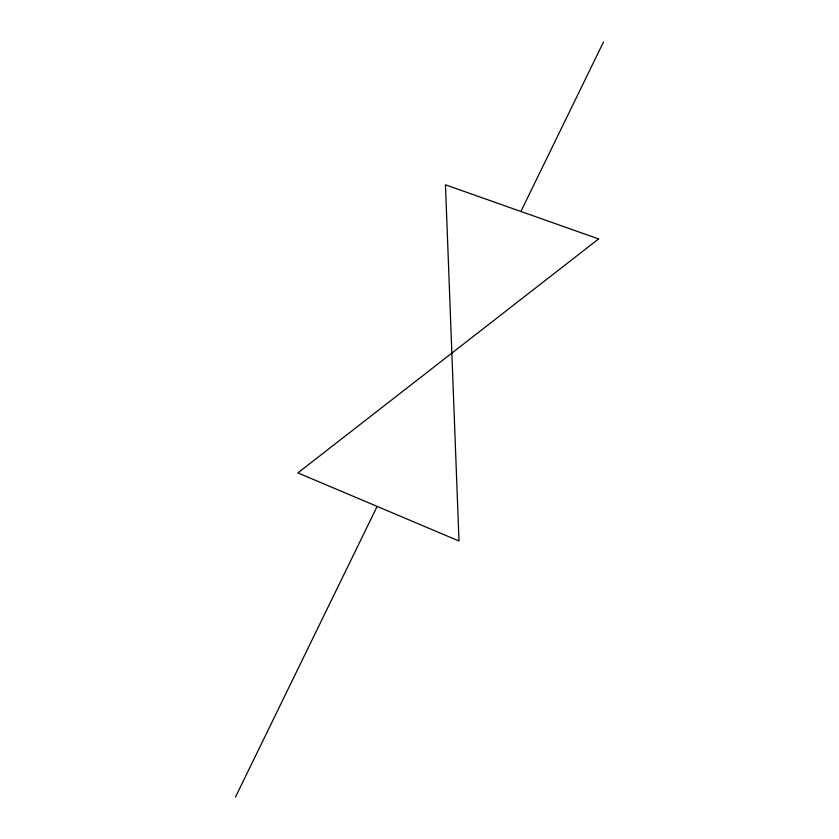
<?xml version="1.0" encoding="UTF-8"?>
<svg xmlns="http://www.w3.org/2000/svg" width="839" height="839" viewBox="0 0 839 839"><rect width="100%" height="100%" fill="white"/><g stroke="black" fill="none" stroke-linecap="round" stroke-linejoin="round"><path stroke-width="1.26" d="M235.476 797.05L377.141 506.41M520.893 211.47L603.524 41.95M598.616 238.937L297.897 472.892L458.996 541.019L445.467 184.811L598.616 238.937"/></g></svg>
